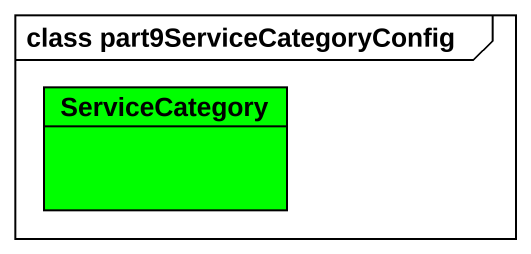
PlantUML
@startuml
mainframe class part9ServiceCategoryConfig
hide circle
hide empty members
class ServiceCategory #00FF00
@enduml
